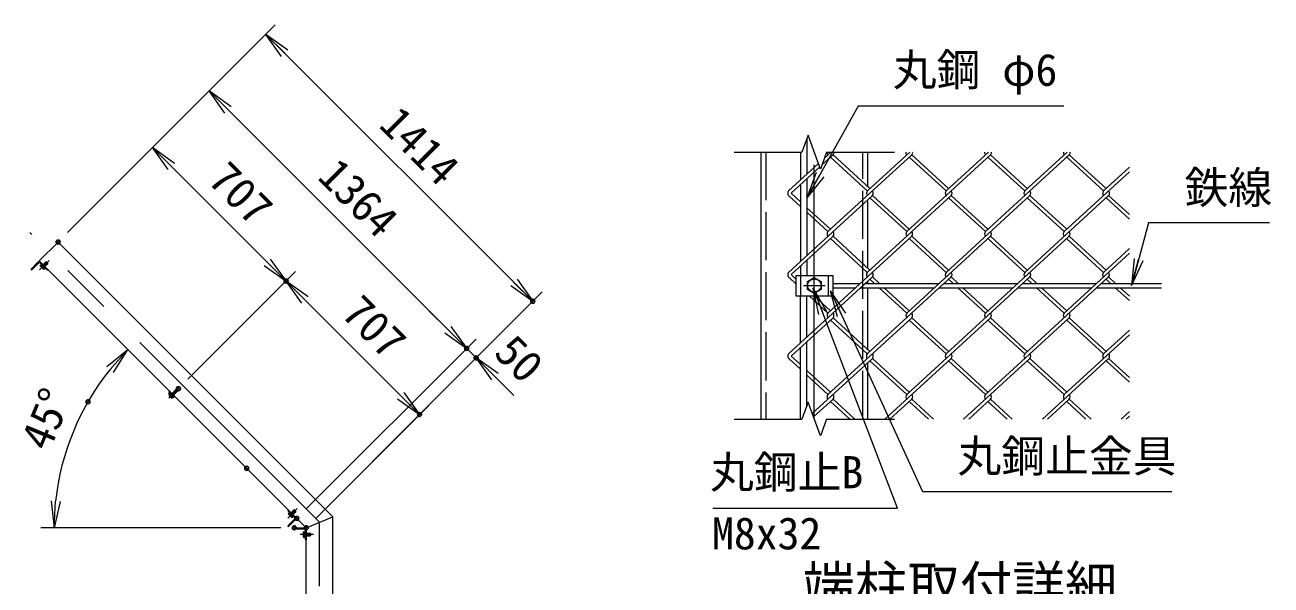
# Model space of a CAD drawing. Units: millimetres at full size. Extents: x -10500 to 10500, y -7425 to 7425.
# Drawn here: x 79 to 4746, y 511 to 2609 of the extents above; entities that cross this region are included whole.
import ezdxf
from ezdxf.enums import TextEntityAlignment as Align

# ---------------------------------------------------------------- set-up
doc = ezdxf.new("R2010")
doc.units = ezdxf.units.MM
doc.header["$LTSCALE"] = 30
doc.header["$PDMODE"] = 32
doc.header["$PDSIZE"] = 15
doc.linetypes.add('DASHED', pattern=[7.5, 6, -1.5])
doc.linetypes.add('USER1', pattern=[50.8, 31.75, -6.35, 6.35, -6.35])
for name, color, linetype, lineweight in [('0-0_D-STR1', 1, 'Continuous', 18), ('0-1_0', 7, 'Continuous', 18), ('0-2_D-BMK', 2, 'USER1', 13), ('0-3_D-STR3', 3, 'Continuous', 13), ('0-7_D-STR-DIM', 7, 'Continuous', 13), ('0-9_D-STR-TXT', 7, 'Continuous', 13), ('0-A_D-STR2', 7, 'Continuous', 13), ('0-B_D-TTL-TXT', 7, 'Continuous', 13)]:
    doc.layers.add(name, color=color, linetype=linetype, lineweight=lineweight)
doc.layers.add('0-8_Defpoints', color=253, linetype='Continuous')
doc.styles.add('ＭＳ ゴシック', font='')
doc.styles.get('ＭＳ ゴシック').set_extended_font_data('MS Gothic')

# ---------------------------------------------------------------- blocks, each defined once
blk = doc.blocks.new('_Open')
at = {"layer": '0-1_0'}
blk.add_line((-30, 5), (0, 0), dxfattribs=at)
blk.add_lwpolyline([(-30, -5), (0, 0), (-30, 0)], dxfattribs=at)

msp = doc.modelspace()

# ---------------------------------------------------------------- linework, layer by layer
at = {"layer": '0-0_D-STR1'}
for p, q in [((2835.03, 2132.56), (2835.03, 1132.56)), ((3235.03, 2002.99), (3235.03, 2132.56)), ((3235.03, 1698.04), (3235.03, 1953.76)), ((202.97, 1795.75), (132.26, 1725.04)), ((202.97, 1795.75), (1232.11, 766.61)), ((100.44, 1693.22), (128.72, 1721.5)), ((100.44, 1693.22), (101.15, 1692.51)), ((105.39, 1692.51), (129.08, 1716.2)), ((1132.11, 725.19), (132.26, 1725.04)), ((135.44, 1716.2), (159.13, 1692.51)), ((135.79, 1721.5), (164.08, 1693.22)), ((163.37, 1692.51), (164.08, 1693.22)), ((3235.03, 1640.56), (3235.03, 1648.8)), ((3235.03, 1393.08), (3235.03, 1624.56)), ((3235.03, 1132.56), (3235.03, 1343.84)), ((1064.23, 791.65), (1064.93, 792.36)), ((1087.91, 763.72), (1064.23, 787.41)), ((1064.23, 733.67), (1087.91, 757.36)), ((1093.22, 764.08), (1064.93, 792.36)), ((1064.93, 728.72), (1093.22, 757.01)), ((1132.11, 725.19), (1232.11, 766.61)), ((1232.11, -4004.81), (1232.11, 766.61)), ((1064.93, 728.72), (1064.23, 729.43)), ((1087.11, 725.19), (1087.11, 724.19)), ((1087.11, 725.19), (1127.11, 725.19)), ((1090.11, 721.19), (1123.61, 721.19)), ((1128.11, 716.69), (1128.11, 683.19)), ((1132.11, -4004.81), (1132.11, 725.19)), ((1132.11, 720.19), (1132.11, 680.19)), ((1131.11, 680.19), (1132.11, 680.19))]:
    msp.add_line(p, q, dxfattribs=at)
at = {"layer": '0-0_D-STR1', "linetype": 'DASHED'}
for p, q in [((2853.03, 2132.56), (2853.03, 1132.56)), ((3217.03, 1132.56), (3217.03, 2132.56))]:
    msp.add_line(p, q, dxfattribs=at)
at = {"layer": '0-0_D-STR1'}
for centre, radius, start, end in [((103.27, 1694.63), 3, 225, 315), ((132.26, 1717.96), 5, 45, 135), ((132.26, 1713.01), 4.5, 45, 135), ((161.25, 1694.63), 3, 225, 315), ((1066.35, 789.53), 3, 135, 225), ((1084.73, 760.54), 4.5, 315, 45), ((1089.68, 760.54), 5, 315, 45), ((1066.35, 731.55), 3, 135, 225), ((1090.11, 724.19), 3, 180, 270), ((1123.61, 716.69), 4.5, 0, 90), ((1127.11, 720.19), 5, 0, 90), ((1131.11, 683.19), 3, 180, 270)]:
    msp.add_arc(centre, radius, start, end, dxfattribs=at)
at = {"layer": '0-2_D-BMK'}
for p, q in [((3035.03, 1132.56), (3035.03, 2132.56)), ((168.96, 1726.38), (133.6, 1691.02)), ((2995.03, 1632.56), (3075.03, 1632.56)), ((617.81, 1210.74), (653.17, 1246.09)), ((1098.1, 797.24), (1062.74, 761.89)), ((1159.01, 700.19), (1109.01, 700.19))]:
    msp.add_line(p, q, dxfattribs=at)
msp.add_lwpolyline([(1182.11, -4064.91), (1182.11, 745.9), (96.9, 1831.1)], dxfattribs=at)
at = {"layer": '0-3_D-STR3'}
for p, q in [((3007.03, 2182.49), (3007.03, 2049.36)), ((2983.03, 2132.56), (2983.03, 2027.37)), ((2983.03, 2010.44), (2983.03, 1722.84)), ((3007.03, 2032.43), (3007.03, 1744.83)), ((3007.03, 1727.47), (3007.03, 1670.56)), ((135.86, 1707.16), (140.17, 1711.47)), ((136.32, 1705.41), (135.86, 1707.16)), ((136.32, 1705.41), (147.99, 1693.75)), ((139.33, 1703.69), (143.64, 1708)), ((140.17, 1711.47), (154.05, 1697.59)), ((146.27, 1696.75), (150.58, 1701.06)), ((146.4, 1710.89), (156.65, 1721.15)), ((147.04, 1710.26), (157.93, 1721.15)), ((147.99, 1693.75), (149.74, 1693.28)), ((149.74, 1693.28), (154.05, 1697.59)), ((152.84, 1704.46), (163.73, 1715.35)), ((153.47, 1703.82), (163.73, 1714.08)), ((156.65, 1721.15), (158.78, 1721.15)), ((158.78, 1721.15), (163.73, 1716.2)), ((2983.03, 1705.48), (2983.03, 1670.56)), ((2966.23, 1670.56), (3103.83, 1670.56)), ((2966.23, 1670.56), (2966.23, 1594.56)), ((3009.03, 1647.57), (3035.03, 1662.58)), ((3009.03, 1617.55), (3009.03, 1647.57)), ((3035.03, 1662.58), (3061.03, 1647.57)), ((3061.03, 1647.57), (3061.03, 1617.55)), ((3103.83, 1670.56), (3103.83, 1594.56)), ((3103.83, 1640.56), (3207.09, 1640.56)), ((3226.04, 1640.56), (3502, 1640.56)), ((3520.95, 1640.56), (3796.91, 1640.56)), ((3815.86, 1640.56), (4091.82, 1640.56)), ((4110.77, 1640.56), (4335.03, 1640.56)), ((2966.23, 1594.56), (3103.83, 1594.56)), ((2983.03, 1417.88), (2983.03, 1594.56)), ((3007.03, 1439.88), (3007.03, 1594.56)), ((3035.03, 1602.53), (3009.03, 1617.55)), ((3061.03, 1617.55), (3035.03, 1602.53)), ((3103.83, 1624.56), (3189.63, 1624.56)), ((3208.58, 1624.56), (3484.54, 1624.56)), ((3503.49, 1624.56), (3779.45, 1624.56)), ((3798.4, 1624.56), (4074.36, 1624.56)), ((4093.31, 1624.56), (4335.03, 1624.56)), ((2983.03, 1132.56), (2983.03, 1400.52)), ((3007.03, 1182.49), (3007.03, 1422.52)), ((617.33, 1232.89), (620.87, 1236.42)), ((617.33, 1228.65), (631.48, 1214.5)), ((621.22, 1224.76), (617.96, 1221.51)), ((618.32, 1220.16), (617.96, 1221.51)), ((618.32, 1220.16), (627.23, 1211.25)), ((619.81, 1231.12), (622.99, 1234.3)), ((619.81, 1230.41), (633.24, 1216.98)), ((623.87, 1222.11), (620.62, 1218.85)), ((620.87, 1236.42), (622.99, 1234.3)), ((621.22, 1224.76), (631.83, 1214.15)), ((625.82, 1224.4), (645.48, 1244.06)), ((629.18, 1216.8), (625.92, 1213.55)), ((626.35, 1223.87), (646.54, 1244.06)), ((631.83, 1214.15), (628.58, 1210.89)), ((630.95, 1219.28), (651.13, 1239.47)), ((631.48, 1218.75), (651.13, 1238.4)), ((633.95, 1216.98), (637.13, 1220.16)), ((635.72, 1214.5), (639.25, 1218.04)), ((637.13, 1220.16), (639.25, 1218.04)), ((645.48, 1244.06), (647.17, 1244.06)), ((645.48, 1244.06), (651.13, 1238.4)), ((647.17, 1244.06), (651.13, 1240.1)), ((651.13, 1238.4), (651.13, 1240.1)), ((627.23, 1211.25), (628.58, 1210.89)), ((1065, 778.02), (1069.31, 782.33)), ((1065.46, 776.28), (1065, 778.02)), ((1077.13, 764.61), (1065.46, 776.28)), ((1068.47, 774.55), (1072.78, 778.86)), ((1083.19, 768.45), (1069.31, 782.33)), ((1075.41, 767.61), (1079.72, 771.92)), ((1076.18, 781.12), (1087.07, 792.01)), ((1077.13, 764.61), (1078.88, 764.14)), ((1078.88, 764.14), (1083.19, 768.45)), ((1081.97, 775.32), (1092.86, 786.21)), ((1082.61, 774.68), (1092.86, 784.94)), ((1092.86, 784.94), (1085.79, 792.01)), ((1092.86, 787.06), (1087.91, 792.01)), ((1092.86, 784.94), (1092.86, 787.06)), ((1121.11, 708.44), (1122.01, 710)), ((1121.11, 708.44), (1121.11, 691.94)), ((1122.01, 710), (1128.11, 710)), ((1122.01, 705.09), (1128.11, 705.09)), ((1128.11, 710), (1128.11, 690.37)), ((1132.11, 705.19), (1146.61, 705.19)), ((1132.11, 704.29), (1147.51, 704.29)), ((1146.61, 705.19), (1148.11, 703.69)), ((1148.11, 703.69), (1148.11, 696.69)), ((1121.11, 691.94), (1122.01, 690.37)), ((1122.01, 695.28), (1128.11, 695.28)), ((1122.01, 690.37), (1128.11, 690.37)), ((1132.11, 696.09), (1147.51, 696.09)), ((1132.11, 695.19), (1146.61, 695.19))]:
    msp.add_line(p, q, dxfattribs=at)
at = {"layer": '0-3_D-STR3', "linetype": 'DASHED'}
for p, q in [((2983.03, 1670.56), (2983.03, 1594.56)), ((3087.03, 1670.56), (3087.03, 1594.56))]:
    msp.add_line(p, q, dxfattribs=at)
at = {"layer": '0-3_D-STR3'}
for points in [[(156.65, 1721.15), (163.73, 1714.08), (163.73, 1716.2)], [(1075.54, 781.76), (1085.79, 792.01), (1087.91, 792.01)], [(1146.61, 705.19), (1146.61, 695.19), (1148.11, 696.69)]]:
    msp.add_lwpolyline(points, dxfattribs=at)
msp.add_circle((3035.03, 1632.56), 25, dxfattribs=at)
for centre, radius, start, end in [((140.13, 1707.96), 4.34, 190.61575, 259.38425), ((153.74, 1711.17), 16.24, 207.41205, 242.58795), ((150.54, 1697.55), 4.34, 190.61575, 259.38425), ((619.46, 1230.77), 3, 135, 225), ((621.23, 1222.12), 3.32, 190.61585, 259.38415), ((620.16, 1230.77), 0.5, 135, 225), ((631.64, 1224.57), 12.42, 207.4121, 242.5879), ((629.19, 1214.16), 3.32, 190.61585, 259.38415), ((633.6, 1216.63), 3, 225, 315), ((633.6, 1217.33), 0.5, 225, 315), ((1069.27, 778.82), 4.34, 190.61575, 259.38425), ((1082.88, 782.03), 16.24, 207.41205, 242.58795), ((1079.68, 768.41), 4.34, 190.61575, 259.38425), ((1125.6, 707.55), 4.34, 145.61575, 214.38425), ((1137.49, 700.19), 16.24, 162.41205, 197.58795), ((1125.6, 692.83), 4.34, 145.61575, 214.38425)]:
    msp.add_arc(centre, radius, start, end, dxfattribs=at)
at = {"layer": '0-7_D-STR-DIM'}
for p, q in [((238.32, 1831.1), (1016.14, 2608.92)), ((980.79, 2573.56), (1980.64, 1573.71)), ((238.32, 1831.1), (804.01, 2396.79)), ((768.65, 2361.43), (1733.15, 1396.94)), ((3011.95, 2195.99), (2988.86, 2132.56)), ((3058.12, 2069.13), (3011.95, 2195.99)), ((238.32, 1831.1), (591.88, 2184.66)), ((556.52, 2149.3), (1056.45, 1649.38)), ((2735.03, 2132.56), (2988.86, 2132.56)), ((3081.21, 2132.56), (3058.12, 2069.13)), ((3081.21, 2132.56), (3335.03, 2132.56)), ((688.52, 1281.45), (1091.8, 1684.73)), ((688.52, 1281.45), (1091.8, 1684.73)), ((1056.45, 1649.38), (1556.37, 1149.45)), ((1167.46, 760.54), (2015.99, 1609.07)), ((1662.44, 1467.65), (1591.73, 1538.36)), ((873.84, 983.46), (429.16, 1428.13)), ((1132.11, 795.9), (1768.5, 1432.29)), ((1132.11, 795.9), (1768.5, 1432.29)), ((1167.46, 760.54), (1803.86, 1396.94)), ((1733.15, 1396.94), (1768.5, 1361.58)), ((1839.21, 1290.87), (1909.93, 1220.16)), ((1167.46, 760.54), (1591.73, 1184.81)), ((3011.95, 1195.99), (2988.86, 1132.56)), ((3058.12, 1069.13), (3011.95, 1195.99)), ((2735.03, 1132.56), (2988.86, 1132.56)), ((3081.21, 1132.56), (3058.12, 1069.13)), ((3081.21, 1132.56), (3335.03, 1132.56)), ((1037.11, 725.19), (137.99, 725.19))]:
    msp.add_line(p, q, dxfattribs=at)
msp.add_arc((1132.11, 725.19), 944.11, 141.07158, 173.92828, dxfattribs=at)
at = {"layer": '0-8_Defpoints'}
for p in [(202.97, 1795.75), (1056.45, 1649.38), (1980.64, 1573.71), (1733.15, 1396.94), (1768.5, 1361.58), (653.17, 1246.09), (314.48, 1197.24), (1556.37, 1149.45), (909.19, 948.1), (1096.75, 760.54), (1087.11, 725.19), (1132.11, 725.19), (1132.11, 725.19), (1132.11, 725.19)]:
    msp.add_point(p, dxfattribs=at)
at = {"layer": '0-9_D-STR-TXT'}
for points in [[(3969.68, 2304.26), (3199.6, 2304.26), (3008.01, 1962.34)], [(4739.32, 1867.74), (4287.14, 1867.74), (4223.6, 1635.38)], [(2655.09, 799.36), (3347.12, 799.36), (3031.76, 1621.09)], [(4373.62, 859.49), (3441.74, 859.49), (3096.47, 1611.09)]]:
    msp.add_lwpolyline(points, dxfattribs=at)
at = {"layer": '0-A_D-STR2'}
for p, q in [((3104.97, 2122.17), (3063.64, 2084.31)), ((3097.83, 2132.56), (3072.89, 2109.7)), ((3399.88, 2122.17), (3086.02, 1834.58)), ((3233.48, 1987.06), (3095.5, 2113.49)), ((3242.95, 1995.74), (3104.97, 2122.17)), ((3392.74, 2132.56), (3233.72, 1986.84)), ((3694.79, 2122.17), (3380.93, 1834.58)), ((3528.39, 1987.06), (3390.41, 2113.49)), ((3537.86, 1995.74), (3399.88, 2122.17)), ((3687.65, 2132.56), (3528.63, 1986.84)), ((3989.68, 2122.15), (3675.85, 1834.58)), ((3823.3, 1987.06), (3685.32, 2113.49)), ((3832.77, 1995.74), (3694.79, 2122.17)), ((3982.09, 2132.56), (3823.3, 1987.06)), ((4118.21, 1987.06), (3980.23, 2113.49)), ((4127.69, 1995.74), (3989.7, 2122.17)), ((3050.74, 2089.41), (2938.81, 1986.84)), ((3055.36, 2076.71), (2948.04, 1978.38)), ((4215.03, 2058.42), (3970.76, 1834.58)), ((4215.03, 2075.78), (4118.21, 1987.06)), ((3252.43, 1969.7), (2938.57, 1682.1)), ((2983.03, 1928.95), (2940.69, 1967.75)), ((2983.03, 1946.31), (2948.04, 1978.38)), ((3547.34, 1969.7), (3233.48, 1682.1)), ((3380.93, 1834.58), (3242.95, 1961.01)), ((3390.41, 1843.26), (3252.43, 1969.7)), ((3842.25, 1969.7), (3528.39, 1682.1)), ((3675.85, 1834.58), (3537.86, 1961.01)), ((3685.32, 1843.26), (3547.34, 1969.7)), ((4137.16, 1969.7), (3823.3, 1682.1)), ((3970.76, 1834.58), (3832.77, 1961.01)), ((3980.23, 1843.26), (3842.25, 1969.7)), ((4215.03, 1880.98), (4127.69, 1961.01)), ((4215.03, 1898.34), (4137.16, 1969.7)), ((3095.5, 1843.26), (3007.03, 1924.32)), ((3086.02, 1834.58), (3007.03, 1906.96)), ((3104.97, 1817.22), (2948.04, 1673.42)), ((3399.88, 1817.22), (3086.02, 1529.62)), ((3233.48, 1682.1), (3095.5, 1808.54)), ((3242.95, 1690.78), (3104.97, 1817.22)), ((3694.79, 1817.22), (3380.93, 1529.62)), ((3528.39, 1682.1), (3390.41, 1808.54)), ((3537.86, 1690.78), (3399.88, 1817.22)), ((3989.7, 1817.22), (3675.85, 1529.62)), ((3823.3, 1682.1), (3685.32, 1808.54)), ((3832.77, 1690.78), (3694.79, 1817.22)), ((4118.21, 1682.1), (3981.06, 1807.78)), ((4127.69, 1690.78), (3989.7, 1817.22)), ((4215.03, 1753.46), (3970.76, 1529.62)), ((4215.03, 1770.82), (4118.21, 1682.1)), ((3252.43, 1664.74), (2938.57, 1377.14)), ((2966.23, 1639.39), (2940.69, 1662.79)), ((2966.23, 1656.75), (2948.04, 1673.42)), ((3547.34, 1664.74), (3233.48, 1377.14)), ((3259.87, 1640.56), (3242.95, 1656.06)), ((3278.81, 1640.56), (3252.43, 1664.74)), ((3842.25, 1664.74), (3528.39, 1377.14)), ((3554.78, 1640.56), (3537.86, 1656.06)), ((3573.73, 1640.56), (3547.34, 1664.74)), ((4137.16, 1664.74), (3823.3, 1377.14)), ((3849.69, 1640.56), (3832.77, 1656.06)), ((3868.64, 1640.56), (3842.25, 1664.74)), ((4144.6, 1640.56), (4127.69, 1656.06)), ((4163.55, 1640.56), (4137.16, 1664.74)), ((3086.02, 1529.62), (3015.16, 1594.56)), ((3095.5, 1538.3), (3034.1, 1594.56)), ((3380.93, 1529.62), (3277.33, 1624.56)), ((3390.41, 1538.3), (3296.28, 1624.56)), ((3675.85, 1529.62), (3572.24, 1624.56)), ((3685.32, 1538.3), (3591.19, 1624.56)), ((3970.76, 1529.62), (3867.15, 1624.56)), ((3980.23, 1538.3), (3886.1, 1624.56)), ((4215.03, 1576.02), (4162.06, 1624.56)), ((4215.03, 1593.38), (4181.01, 1624.56)), ((3104.97, 1512.26), (2948.04, 1368.46)), ((3399.88, 1512.26), (3086.02, 1224.66)), ((3233.48, 1377.14), (3095.5, 1503.58)), ((3242.95, 1385.82), (3104.97, 1512.26)), ((3694.79, 1512.26), (3380.93, 1224.66)), ((3528.39, 1377.14), (3390.41, 1503.58)), ((3537.86, 1385.82), (3399.88, 1512.26)), ((3989.7, 1512.26), (3675.85, 1224.66)), ((3823.3, 1377.14), (3685.32, 1503.58)), ((3832.77, 1385.82), (3694.79, 1512.26)), ((4118.21, 1377.14), (3980.23, 1503.58)), ((4127.69, 1385.82), (3989.7, 1512.26)), ((4215.03, 1448.5), (3970.76, 1224.66)), ((4215.03, 1465.86), (4118.21, 1377.14)), ((2983.03, 1319.03), (2940.69, 1357.84)), ((2983.03, 1336.4), (2948.04, 1368.46)), ((3252.43, 1359.78), (3027.39, 1153.57)), ((3390.41, 1233.34), (3252.43, 1359.78)), ((3547.34, 1359.78), (3299.37, 1132.56)), ((3685.32, 1233.34), (3547.34, 1359.78)), ((3842.25, 1359.78), (3594.28, 1132.56)), ((3980.23, 1233.34), (3842.25, 1359.78)), ((4137.16, 1359.78), (3889.19, 1132.56)), ((4215.03, 1288.42), (4137.16, 1359.78)), ((3095.5, 1233.34), (3007.03, 1314.4)), ((3380.93, 1224.66), (3242.95, 1351.1)), ((3675.85, 1224.66), (3537.86, 1351.1)), ((3970.76, 1224.66), (3832.77, 1351.1)), ((4215.03, 1271.06), (4127.69, 1351.1)), ((3086.02, 1224.66), (3007.03, 1297.04)), ((3104.97, 1207.3), (3032.12, 1140.55)), ((3167.59, 1132.56), (3095.5, 1198.62)), ((3186.54, 1132.56), (3104.97, 1207.3)), ((3399.88, 1207.3), (3318.31, 1132.56)), ((3462.5, 1132.56), (3390.41, 1198.62)), ((3481.45, 1132.56), (3399.88, 1207.3)), ((3694.79, 1207.3), (3613.22, 1132.56)), ((3757.41, 1132.56), (3685.32, 1198.62)), ((3776.36, 1132.56), (3694.79, 1207.3)), ((3989.7, 1207.3), (3908.14, 1132.56)), ((4052.32, 1132.56), (3980.23, 1198.62)), ((4071.27, 1132.56), (3989.7, 1207.3)), ((4215.03, 1160.9), (4184.1, 1132.56)), ((4215.03, 1143.54), (4203.05, 1132.56))]:
    msp.add_line(p, q, dxfattribs=at)
for centre, start, end in [((3095.71, 2130.62), 171.31684, 222.5), ((3095.71, 2130.62), 317.5, 8.68316), ((3390.62, 2130.62), 171.31684, 222.5), ((3390.62, 2130.62), 317.5, 8.68316), ((3685.53, 2130.62), 171.31684, 222.5), ((3685.53, 2130.62), 317.5, 8.68316), ((3980.44, 2130.62), 171.31684, 222.5), ((3980.44, 2130.62), 317.5, 8.68316), ((2948.25, 1978.14), 137.5, 233.92709), ((3243.17, 1978.14), 137.5, 222.5), ((3243.17, 1978.14), 317.5, 42.5), ((3538.08, 1978.14), 137.5, 222.5), ((3538.08, 1978.14), 317.5, 42.5), ((3832.99, 1978.14), 137.5, 222.5), ((3832.99, 1978.14), 317.5, 42.5), ((4127.9, 1978.14), 137.5, 222.5), ((4127.9, 1978.14), 317.5, 42.5), ((3095.5, 1825.9), 137.5, 222.5), ((3095.5, 1825.9), 317.5, 42.5), ((3390.41, 1825.9), 137.5, 222.5), ((3390.41, 1825.9), 317.5, 42.5), ((3685.32, 1825.9), 137.5, 222.5), ((3685.32, 1825.9), 317.5, 42.5), ((3980.23, 1825.9), 137.5, 222.5), ((3980.23, 1825.9), 317.5, 42.5), ((2948.25, 1673.18), 137.5, 233.92709), ((3242.93, 1673.4), 137.5, 222.5), ((3242.93, 1673.4), 317.5, 42.5), ((3537.84, 1673.4), 137.5, 222.5), ((3537.84, 1673.4), 317.5, 42.5), ((3832.75, 1673.4), 137.5, 222.5), ((3832.75, 1673.4), 317.5, 42.5), ((4127.66, 1673.4), 137.5, 222.5), ((4127.66, 1673.4), 317.5, 42.5), ((3095.5, 1520.94), 137.5, 222.5), ((3095.5, 1520.94), 317.5, 42.5), ((3390.41, 1520.94), 137.5, 222.5), ((3390.41, 1520.94), 317.5, 42.5), ((3685.32, 1520.94), 137.5, 222.5), ((3685.32, 1520.94), 317.5, 42.5), ((3980.23, 1520.94), 137.5, 222.5), ((3980.23, 1520.94), 317.5, 42.5), ((2948.25, 1368.22), 137.5, 233.92709), ((3242.93, 1368.44), 137.5, 222.5), ((3242.93, 1368.44), 317.5, 42.5), ((3537.84, 1368.44), 137.5, 222.5), ((3537.84, 1368.44), 317.5, 42.5), ((3833.01, 1368.24), 137.5, 222.5), ((3833.01, 1368.24), 317.5, 42.5), ((4127.92, 1368.24), 137.5, 222.5), ((4127.92, 1368.24), 317.5, 42.5), ((3095.5, 1215.98), 137.5, 222.5), ((3095.5, 1215.98), 317.5, 42.5), ((3390.64, 1215.76), 137.5, 222.5), ((3390.64, 1215.76), 317.5, 42.5), ((3685.56, 1215.76), 137.5, 222.5), ((3685.56, 1215.76), 317.5, 42.5), ((3980.47, 1215.76), 137.5, 222.5), ((3980.47, 1215.76), 317.5, 42.5)]:
    msp.add_arc(centre, 12.85, start, end, dxfattribs=at)

# ---------------------------------------------------------------- block references
at = {"layer": '0-7_D-STR-DIM', "xscale": 3.333333, "yscale": 3.333333}
for p, rotation in [((980.79, 2573.56), 135), ((768.65, 2361.43), 135), ((556.52, 2149.3), 135), ((1056.45, 1649.38), 315), ((1056.45, 1649.38), 135), ((1980.64, 1573.71), 315), ((1733.15, 1396.94), 315), ((1733.15, 1396.94), 315), ((464.52, 1392.78), 48.03579), ((1768.5, 1361.58), 135), ((1556.37, 1149.45), 315), ((187.99, 725.19), 266.96407)]:
    msp.add_blockref('_Open', p, dxfattribs=dict(at, rotation=rotation))
at = {"layer": '0-9_D-STR-TXT', "xscale": 3.333333, "yscale": 3.333333}
for p, rotation in [((3007.03, 1960.59), 240.73697), ((4223.07, 1633.45), 254.70628), ((3031.04, 1622.96), 110.99559), ((3095.63, 1612.9), 114.67338)]:
    msp.add_blockref('_Open', p, dxfattribs=dict(at, rotation=rotation))

# ---------------------------------------------------------------- texts
at = {"layer": '0-7_D-STR-DIM', "style": 'ＭＳ ゴシック'}
for s, rotation, p in [('1414', 315, (1374.12, 2204.09)), ('1364', 315, (1144.31, 2009.64)), ('707', 315, (732.47, 1997.21)), ('707', 315, (1232.39, 1497.29)), ('50', 315, (1804.4, 1349.3)), ('45°', 67.5, (202.85, 992.93))]:
    msp.add_text(s, height=120.3, rotation=rotation, dxfattribs=at).set_placement(p, align=Align.BOTTOM_LEFT)
at = {"layer": '0-9_D-STR-TXT', "style": 'ＭＳ ゴシック'}
for s, p in [('丸鋼 φ6', (3328.81, 2344.61)), ('鉄線', (4421.43, 1903.64)), ('丸鋼止金具', (3570.95, 897.61)), ('丸鋼止B', (2644.3, 837.17)), ('M8x32', (2651.91, 608.34))]:
    msp.add_text(s, height=120.3, dxfattribs=at).set_placement(p, align=Align.BOTTOM_LEFT)
at = {"layer": '0-B_D-TTL-TXT', "style": 'ＭＳ ゴシック'}
msp.add_text('端柱取付詳細', height=144.3, dxfattribs=at).set_placement((2989.43, 394.46), align=Align.BOTTOM_LEFT)

doc.saveas('drawing.dxf')
